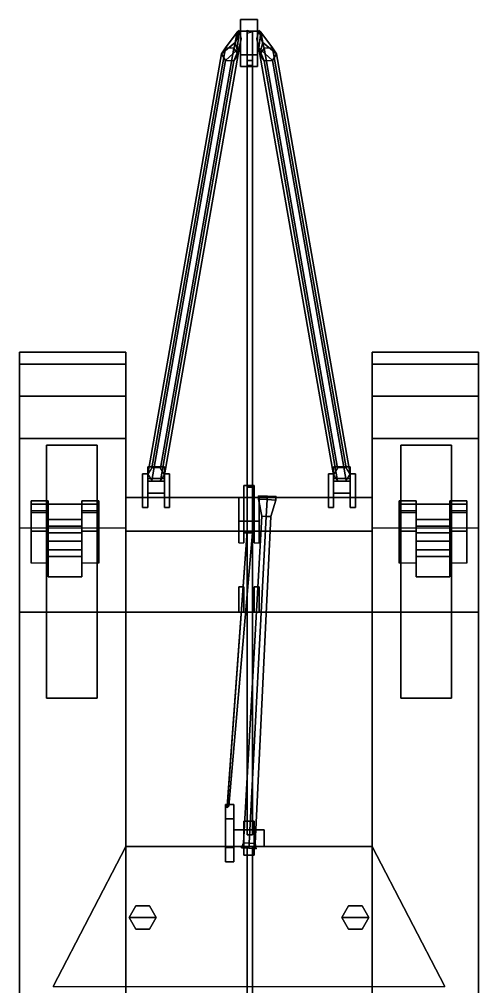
# Model space of a CAD drawing. Extents: x -1.7 to 1.7, y -4.5 to 5.5.
# Drawn here: x -1.36 to 1.36, y -0.2 to 5.53 of the extents above; entities that cross this region are included whole.
import ezdxf

# ---------------------------------------------------------------- set-up
doc = ezdxf.new("R2010")
doc.units = 0
doc.layers.get('0').update_dxf_attribs({"linetype": 'CONTINUOUS'})
for name, color, linetype in [('ARV_HULL_ADDONS', 3, 'CONTINUOUS'), ('BOGIE_HOLDER', 2, 'CONTINUOUS'), ('BOGIE_LEVER', 3, 'CONTINUOUS'), ('CABLE', 34, 'CONTINUOUS'), ('CRANE', 2, 'CONTINUOUS'), ('SHIELD', 6, 'CONTINUOUS'), ('SIDES', 5, 'CONTINUOUS')]:
    doc.layers.add(name, color=color, linetype=linetype)

msp = doc.modelspace()

# ---------------------------------------------------------------- linework, layer by layer
for points in [[(-0.6, 2.84, 0.77), (-0.6, 2.64, 0.72), (-0.63, 2.64, 0.72), (-0.63, 2.84, 0.77)], [(-0.63, 2.84, 0.77), (-0.63, 2.64, 0.72), (-0.63, 2.64, 0.85), (-0.63, 2.84, 0.91)], [(-0.6, 2.84, 0.91), (-0.6, 2.84, 0.77), (-0.63, 2.84, 0.77), (-0.63, 2.84, 0.91)], [(-0.63, 2.84, 0.91), (-0.63, 2.64, 0.85), (-0.6, 2.64, 0.85), (-0.6, 2.84, 0.91)], [(-0.6, 2.64, 0.85), (-0.6, 2.64, 0.72), (-0.6, 2.84, 0.77), (-0.6, 2.84, 0.91)], [(-0.5, 2.84, 0.77), (-0.5, 2.64, 0.72), (-0.5, 2.64, 0.85), (-0.5, 2.84, 0.91)], [(-0.47, 2.84, 0.77), (-0.47, 2.64, 0.72), (-0.5, 2.64, 0.72), (-0.5, 2.84, 0.77)], [(-0.47, 2.84, 0.91), (-0.47, 2.84, 0.77), (-0.5, 2.84, 0.77), (-0.5, 2.84, 0.91)], [(-0.5, 2.84, 0.91), (-0.5, 2.64, 0.85), (-0.47, 2.64, 0.85), (-0.47, 2.84, 0.91)], [(-0.47, 2.64, 0.85), (-0.47, 2.64, 0.72), (-0.47, 2.84, 0.77), (-0.47, 2.84, 0.91)], [(0.5, 2.84, 0.91), (0.5, 2.84, 0.77), (0.47, 2.84, 0.77), (0.47, 2.84, 0.91)], [(0.47, 2.84, 0.77), (0.47, 2.64, 0.72), (0.47, 2.64, 0.85), (0.47, 2.84, 0.91)], [(0.5, 2.84, 0.77), (0.5, 2.64, 0.72), (0.47, 2.64, 0.72), (0.47, 2.84, 0.77)], [(0.47, 2.84, 0.91), (0.47, 2.64, 0.85), (0.5, 2.64, 0.85), (0.5, 2.84, 0.91)], [(0.5, 2.64, 0.85), (0.5, 2.64, 0.72), (0.5, 2.84, 0.77), (0.5, 2.84, 0.91)], [(0.6, 2.84, 0.77), (0.6, 2.64, 0.72), (0.6, 2.64, 0.85), (0.6, 2.84, 0.91)], [(0.63, 2.84, 0.91), (0.63, 2.84, 0.77), (0.6, 2.84, 0.77), (0.6, 2.84, 0.91)], [(0.6, 2.84, 0.91), (0.6, 2.64, 0.85), (0.63, 2.64, 0.85), (0.63, 2.84, 0.91)], [(0.63, 2.84, 0.77), (0.63, 2.64, 0.72), (0.6, 2.64, 0.72), (0.6, 2.84, 0.77)], [(0.63, 2.64, 0.85), (0.63, 2.64, 0.72), (0.63, 2.84, 0.77), (0.63, 2.84, 0.91)], [(0.03, 2.7, 1.3512), (0.03, 2.77, 1.23), (-0.03, 2.77, 1.23), (-0.03, 2.7, 1.3512)], [(0.03, 2.77, 1.23), (0.03, 2.7, 1.1088), (-0.03, 2.7, 1.1088), (-0.03, 2.77, 1.23)], [(-0.03, 2.56, 1.3512), (-0.03, 2.7, 1.3512), (-0.03, 2.77, 1.23), (-0.03, 2.49, 1.23)], [(-0.03, 2.49, 1.23), (-0.03, 2.77, 1.23), (-0.03, 2.7, 1.1088), (-0.03, 2.56, 1.1088)], [(0.03, 2.56, 1.1088), (0.03, 2.7, 1.1088), (0.03, 2.77, 1.23), (0.03, 2.7, 1.3512)], [(-0.73, 2.5, 0.47), (-0.73, -2.77, 0.47), (-0.73, -3.39, 0.82), (-0.73, 2.7, 0.82)], [(0.73, 2.7, 0.82), (0.73, 2.5, 0.47), (-0.73, 2.5, 0.47), (-0.73, 2.7, 0.82)], [(0.73, 2.02, 1.15), (0.73, 2.7, 0.82), (-0.73, 2.7, 0.82), (-0.73, 2.02, 1.15)], [(-0.73, 2.7, 0.82), (-0.73, -3.39, 0.82), (-0.73, -3.39, 1.15), (-0.73, 2.02, 1.15)], [(-0.06, 2.7, 1.29), (-0.06, 2.7, 0.82), (-0.06, 2.43, 0.95), (-0.06, 2.56, 1.29)], [(-0.03, 2.56, 1.29), (-0.03, 2.7, 1.29), (-0.06, 2.7, 1.29), (-0.06, 2.56, 1.29)], [(-0.03, 2.7, 1.29), (-0.03, 2.7, 0.82), (-0.06, 2.7, 0.82), (-0.06, 2.7, 1.29)], [(-0.03, 2.43, 0.95), (-0.03, 2.7, 0.82), (-0.03, 2.7, 1.29), (-0.03, 2.56, 1.29)], [(0.03, 2.56, 1.3512), (0.03, 2.7, 1.3512), (-0.03, 2.7, 1.3512), (-0.03, 2.56, 1.3512)], [(0.03, 2.7, 1.1088), (0.03, 2.56, 1.1088), (-0.03, 2.56, 1.1088), (-0.03, 2.7, 1.1088)], [(0.06, 2.56, 1.29), (0.06, 2.7, 1.29), (0.03, 2.7, 1.29), (0.03, 2.56, 1.29)], [(0.03, 2.7, 1.29), (0.03, 2.7, 0.82), (0.03, 2.43, 0.95), (0.03, 2.56, 1.29)], [(0.06, 2.7, 1.29), (0.06, 2.7, 0.82), (0.03, 2.7, 0.82), (0.03, 2.7, 1.29)], [(0.03, 2.49, 1.23), (0.03, 2.56, 1.1088), (0.03, 2.7, 1.3512), (0.03, 2.56, 1.3512)], [(0.06, 2.43, 0.95), (0.06, 2.7, 0.82), (0.06, 2.7, 1.29), (0.06, 2.56, 1.29)], [(0.73, -3.39, 0.82), (0.73, -2.77, 0.47), (0.73, 2.5, 0.47), (0.73, 2.7, 0.82)], [(0.73, -3.39, 1.15), (0.73, -3.39, 0.82), (0.73, 2.7, 0.82), (0.73, 2.02, 1.15)], [(-0.06, 2.56, 1.29), (-0.06, 2.43, 0.95), (-0.03, 2.43, 0.95), (-0.03, 2.56, 1.29)], [(0.03, 2.49, 1.23), (0.03, 2.56, 1.3512), (-0.03, 2.56, 1.3512), (-0.03, 2.49, 1.23)], [(0.03, 2.56, 1.1088), (0.03, 2.49, 1.23), (-0.03, 2.49, 1.23), (-0.03, 2.56, 1.1088)], [(0.03, 2.56, 1.29), (0.03, 2.43, 0.95), (0.06, 2.43, 0.95), (0.06, 2.56, 1.29)], [(0.73, 2.5, 0.47), (0.73, -2.77, 0.47), (-0.73, -2.77, 0.47), (-0.73, 2.5, 0.47)], [(-0.03, 2.17, 1.29), (-0.03, 2.02, 1.24), (-0.06, 2.02, 1.24), (-0.06, 2.17, 1.29)], [(-0.03, 2.17, 1.39), (-0.03, 2.17, 1.29), (-0.06, 2.17, 1.29), (-0.06, 2.17, 1.39)], [(-0.06, 2.17, 1.39), (-0.06, 2.02, 1.42), (-0.03, 2.02, 1.42), (-0.03, 2.17, 1.39)], [(-0.06, 2.17, 1.29), (-0.06, 2.02, 1.24), (-0.06, 2.02, 1.42), (-0.06, 2.17, 1.39)], [(-0.03, 2.02, 1.42), (-0.03, 2.02, 1.24), (-0.03, 2.17, 1.29), (-0.03, 2.17, 1.39)], [(0.06, 2.17, 1.29), (0.06, 2.02, 1.24), (0.03, 2.02, 1.24), (0.03, 2.17, 1.29)], [(0.06, 2.17, 1.39), (0.06, 2.17, 1.29), (0.03, 2.17, 1.29), (0.03, 2.17, 1.39)], [(0.03, 2.17, 1.29), (0.03, 2.02, 1.24), (0.03, 2.02, 1.42), (0.03, 2.17, 1.39)], [(0.03, 2.17, 1.39), (0.03, 2.02, 1.42), (0.06, 2.02, 1.42), (0.06, 2.17, 1.39)], [(0.06, 2.02, 1.42), (0.06, 2.02, 1.24), (0.06, 2.17, 1.29), (0.06, 2.17, 1.39)], [(0.73, 2.02, 1.51), (0.73, 2.02, 1.15), (-0.73, 2.02, 1.15), (-0.73, 2.02, 1.51)], [(-0.73, 2.02, 1.15), (-0.73, -2.16, 1.15), (-0.73, -2.16, 1.51), (-0.73, 2.02, 1.51)], [(-0.73, 2.02, 1.51), (-0.73, -2.16, 1.51), (0.73, -2.16, 1.51), (0.73, 2.02, 1.51)], [(0.73, -2.16, 1.51), (0.73, -2.16, 1.15), (0.73, 2.02, 1.15), (0.73, 2.02, 1.51)]]:
    msp.add_3dface(points)
at = {"layer": 'ARV_HULL_ADDONS'}
for points in [[(-1.2, 3.01, 1.61), (-1.2, 1.51, 1.61), (-1.2, 1.51, 1.76), (-1.2, 3.01, 1.76)], [(-1.2, 3.01, 1.76), (-1.2, 1.51, 1.76), (-0.9, 1.51, 1.76), (-0.9, 3.01, 1.76)], [(-0.9, 3.01, 1.76), (-0.9, 3.01, 1.61), (-1.2, 3.01, 1.61), (-1.2, 3.01, 1.76)], [(-0.9, 1.51, 1.76), (-0.9, 1.51, 1.61), (-0.9, 3.01, 1.61), (-0.9, 3.01, 1.76)], [(0.9, 3.01, 1.76), (0.9, 1.51, 1.76), (1.2, 1.51, 1.76), (1.2, 3.01, 1.76)], [(1.2, 3.01, 1.76), (1.2, 3.01, 1.61), (0.9, 3.01, 1.61), (0.9, 3.01, 1.76)], [(0.9, 3.01, 1.61), (0.9, 1.51, 1.61), (0.9, 1.51, 1.76), (0.9, 3.01, 1.76)], [(1.2, 1.51, 1.76), (1.2, 1.51, 1.61), (1.2, 3.01, 1.61), (1.2, 3.01, 1.76)], [(0.1089, 2.7071, 1.91), (0.057, 2.7099, 1.88), (0.0559, 2.6899, 1.88), (0.1078, 2.6872, 1.91)], [(0.057, 2.7099, 1.88), (0.057, 2.7099, 1.82), (0.0559, 2.6899, 1.82), (0.0559, 2.6899, 1.88)], [(0.057, 2.7099, 1.82), (0.1089, 2.7071, 1.79), (0.1078, 2.6872, 1.79), (0.0559, 2.6899, 1.82)], [(0.057, 2.7099, 1.82), (0.057, 2.7099, 1.88), (0.0559, 2.6899, 1.88), (0.0559, 2.6899, 1.82)], [(0.1089, 2.7071, 1.79), (0.057, 2.7099, 1.82), (0.0559, 2.6899, 1.82), (0.1078, 2.6872, 1.79)], [(0.057, 2.7099, 1.88), (0.1089, 2.7071, 1.91), (0.1078, 2.6872, 1.91), (0.0559, 2.6899, 1.88)], [(0.1607, 2.7044, 1.88), (0.1089, 2.7071, 1.91), (0.1078, 2.6872, 1.91), (0.1597, 2.6845, 1.88)], [(0.1089, 2.7071, 1.79), (0.1607, 2.7044, 1.82), (0.1597, 2.6845, 1.82), (0.1078, 2.6872, 1.79)], [(0.1607, 2.7044, 1.82), (0.1089, 2.7071, 1.79), (0.1078, 2.6872, 1.79), (0.1597, 2.6845, 1.82)], [(0.1089, 2.7071, 1.91), (0.1607, 2.7044, 1.88), (0.1597, 2.6845, 1.88), (0.1078, 2.6872, 1.91)], [(0.1607, 2.7044, 1.82), (0.1607, 2.7044, 1.88), (0.1597, 2.6845, 1.88), (0.1597, 2.6845, 1.82)], [(0.1607, 2.7044, 1.88), (0.1607, 2.7044, 1.82), (0.1597, 2.6845, 1.82), (0.1597, 2.6845, 1.88)], [(0.1026, 2.5873, 1.82), (0.0766, 2.5887, 1.835), (0.0559, 2.6899, 1.82), (0.1078, 2.6872, 1.79)], [(0.0766, 2.5887, 1.865), (0.1026, 2.5873, 1.88), (0.1078, 2.6872, 1.91), (0.0559, 2.6899, 1.88)], [(0.1026, 2.5873, 1.88), (0.0766, 2.5887, 1.865), (0.0559, 2.6899, 1.88), (0.1078, 2.6872, 1.91)], [(0.0766, 2.5887, 1.835), (0.1026, 2.5873, 1.82), (0.1078, 2.6872, 1.79), (0.0559, 2.6899, 1.82)], [(0.1285, 2.586, 1.835), (0.1026, 2.5873, 1.82), (0.1078, 2.6872, 1.79), (0.1597, 2.6845, 1.82)], [(0.1026, 2.5873, 1.88), (0.1285, 2.586, 1.865), (0.1597, 2.6845, 1.88), (0.1078, 2.6872, 1.91)], [(0.1285, 2.586, 1.865), (0.1026, 2.5873, 1.88), (0.1078, 2.6872, 1.91), (0.1597, 2.6845, 1.88)], [(0.1026, 2.5873, 1.82), (0.1285, 2.586, 1.835), (0.1597, 2.6845, 1.82), (0.1078, 2.6872, 1.79)], [(0.001, 0.65, 1.81), (-0.0335, 0.6518, 1.83), (0.0766, 2.5887, 1.835), (0.1026, 2.5873, 1.82)], [(-0.0335, 0.6518, 1.83), (-0.0335, 0.6518, 1.87), (0.0766, 2.5887, 1.865), (0.0766, 2.5887, 1.835)], [(-0.0335, 0.6518, 1.87), (0.001, 0.65, 1.89), (0.1026, 2.5873, 1.88), (0.0766, 2.5887, 1.865)], [(0.0356, 0.6482, 1.83), (0.001, 0.65, 1.81), (0.1026, 2.5873, 1.82), (0.1285, 2.586, 1.835)], [(0.001, 0.65, 1.89), (0.0356, 0.6482, 1.87), (0.1285, 2.586, 1.865), (0.1026, 2.5873, 1.88)], [(0.0356, 0.6482, 1.87), (0.0356, 0.6482, 1.83), (0.1285, 2.586, 1.835), (0.1285, 2.586, 1.865)], [(0.0766, 2.5887, 1.865), (0.1026, 2.5873, 1.88), (0.1285, 2.586, 1.865), (0.0766, 2.5887, 1.835)], [(0.0766, 2.5887, 1.835), (0.1285, 2.586, 1.865), (0.1285, 2.586, 1.835), (0.1026, 2.5873, 1.82)], [(-1.2, 1.51, 1.76), (-1.2, 1.51, 1.61), (-0.9, 1.51, 1.61), (-0.9, 1.51, 1.76)], [(0.9, 1.51, 1.76), (0.9, 1.51, 1.61), (1.2, 1.51, 1.61), (1.2, 1.51, 1.76)], [(-0.09, 0.795, 2.4472), (-0.09, 0.88, 2.3), (-0.14, 0.88, 2.3), (-0.14, 0.795, 2.4472)], [(-0.09, 0.88, 2.3), (-0.09, 0.795, 2.1528), (-0.14, 0.795, 2.1528), (-0.14, 0.88, 2.3)], [(-0.14, 0.625, 2.4472), (-0.14, 0.795, 2.4472), (-0.14, 0.88, 2.3), (-0.14, 0.54, 2.3)], [(-0.14, 0.54, 2.3), (-0.14, 0.88, 2.3), (-0.14, 0.795, 2.1528), (-0.14, 0.625, 2.1528)], [(-0.09, 0.54, 2.3), (-0.09, 0.88, 2.3), (-0.09, 0.795, 2.4472), (-0.09, 0.625, 2.4472)], [(-0.09, 0.625, 2.1528), (-0.09, 0.795, 2.1528), (-0.09, 0.88, 2.3), (-0.09, 0.54, 2.3)], [(-0.09, 0.625, 2.4472), (-0.09, 0.795, 2.4472), (-0.14, 0.795, 2.4472), (-0.14, 0.625, 2.4472)], [(-0.09, 0.795, 2.1528), (-0.09, 0.625, 2.1528), (-0.14, 0.625, 2.1528), (-0.14, 0.795, 2.1528)], [(0.03, 0.73, 2.4866), (0.03, 0.78, 2.4), (-0.03, 0.78, 2.4), (-0.03, 0.73, 2.4866)], [(0.03, 0.78, 2.4), (0.03, 0.73, 2.3134), (-0.03, 0.73, 2.3134), (-0.03, 0.78, 2.4)], [(-0.03, 0.63, 2.4866), (-0.03, 0.73, 2.4866), (-0.03, 0.78, 2.4), (-0.03, 0.58, 2.4)], [(-0.03, 0.58, 2.4), (-0.03, 0.78, 2.4), (-0.03, 0.73, 2.3134), (-0.03, 0.63, 2.3134)], [(0.03, 0.58, 2.4), (0.03, 0.78, 2.4), (0.03, 0.73, 2.4866), (0.03, 0.63, 2.4866)], [(0.03, 0.63, 2.3134), (0.03, 0.73, 2.3134), (0.03, 0.78, 2.4), (0.03, 0.58, 2.4)], [(-0.03, 0.73, 2.44), (-0.03, 0.73, 2.15), (-0.09, 0.73, 2.22), (-0.09, 0.73, 2.44)], [(-0.09, 0.73, 2.22), (-0.09, 0.63, 2.22), (-0.09, 0.63, 2.44), (-0.09, 0.73, 2.44)], [(-0.03, 0.73, 2.15), (-0.03, 0.63, 2.15), (-0.09, 0.63, 2.22), (-0.09, 0.73, 2.22)], [(-0.09, 0.73, 2.44), (-0.09, 0.63, 2.44), (-0.03, 0.63, 2.44), (-0.03, 0.73, 2.44)], [(-0.03, 0.73, 2.11), (-0.03, 0.63, 1.96), (-0.03, 0.63, 2.15), (-0.03, 0.73, 2.15)], [(-0.03, 0.73, 2.26), (-0.03, 0.63, 2.26), (0.03, 0.63, 2.26), (0.03, 0.73, 2.26)], [(0.03, 0.73, 2.26), (0.03, 0.73, 2.11), (-0.03, 0.73, 2.11), (-0.03, 0.73, 2.26)], [(0.03, 0.73, 2.11), (0.03, 0.63, 1.96), (-0.03, 0.63, 1.96), (-0.03, 0.73, 2.11)], [(-0.03, 0.63, 2.44), (-0.03, 0.63, 2.26), (-0.03, 0.73, 2.26), (-0.03, 0.73, 2.44)], [(0.03, 0.63, 2.4866), (0.03, 0.73, 2.4866), (-0.03, 0.73, 2.4866), (-0.03, 0.63, 2.4866)], [(0.03, 0.73, 2.3134), (0.03, 0.63, 2.3134), (-0.03, 0.63, 2.3134), (-0.03, 0.73, 2.3134)], [(0.03, 0.63, 2.15), (0.03, 0.63, 1.96), (0.03, 0.73, 2.11), (0.03, 0.73, 2.15)], [(0.09, 0.73, 2.44), (0.09, 0.73, 2.22), (0.03, 0.73, 2.15), (0.03, 0.73, 2.44)], [(0.03, 0.73, 2.26), (0.03, 0.63, 2.26), (0.03, 0.63, 2.44), (0.03, 0.73, 2.44)], [(0.09, 0.73, 2.22), (0.09, 0.63, 2.22), (0.03, 0.63, 2.15), (0.03, 0.73, 2.15)], [(0.03, 0.73, 2.44), (0.03, 0.63, 2.44), (0.09, 0.63, 2.44), (0.09, 0.73, 2.44)], [(0.09, 0.63, 2.44), (0.09, 0.63, 2.22), (0.09, 0.73, 2.22), (0.09, 0.73, 2.44)], [(-0.0005, 0.62, 1.8), (-0.0438, 0.6223, 1.825), (-0.0335, 0.6518, 1.83), (0.001, 0.65, 1.81)], [(-0.0438, 0.6223, 1.825), (-0.0438, 0.6223, 1.875), (-0.0335, 0.6518, 1.87), (-0.0335, 0.6518, 1.83)], [(-0.0438, 0.6223, 1.875), (-0.0005, 0.62, 1.9), (0.001, 0.65, 1.89), (-0.0335, 0.6518, 1.87)], [(0.0427, 0.6177, 1.825), (-0.0005, 0.62, 1.8), (0.001, 0.65, 1.81), (0.0356, 0.6482, 1.83)], [(-0.0005, 0.62, 1.9), (0.0427, 0.6177, 1.875), (0.0356, 0.6482, 1.87), (0.001, 0.65, 1.89)], [(0.0427, 0.6177, 1.875), (0.0427, 0.6177, 1.825), (0.0356, 0.6482, 1.83), (0.0356, 0.6482, 1.87)], [(-0.73, 0.63, 1.51), (-1.16, -0.2, 1.51), (-1.16, -0.2, 2.2), (-0.73, 0.63, 2.11)], [(-0.73, 0.63, 2.11), (-1.16, -0.2, 2.2), (1.16, -0.2, 2.2), (0.73, 0.63, 2.11)], [(0.73, 0.63, 2.11), (0.73, 0.63, 1.51), (-0.73, 0.63, 1.51), (-0.73, 0.63, 2.11)], [(-0.09, 0.54, 2.3), (-0.09, 0.625, 2.4472), (-0.14, 0.625, 2.4472), (-0.14, 0.54, 2.3)], [(-0.09, 0.625, 2.1528), (-0.09, 0.54, 2.3), (-0.14, 0.54, 2.3), (-0.14, 0.625, 2.1528)], [(-0.09, 0.63, 2.44), (-0.09, 0.63, 2.22), (-0.03, 0.63, 2.15), (-0.03, 0.63, 2.44)], [(-0.03, 0.63, 2.26), (-0.03, 0.63, 2.11), (0.03, 0.63, 2.11), (0.03, 0.63, 2.26)], [(0.03, 0.58, 2.4), (0.03, 0.63, 2.4866), (-0.03, 0.63, 2.4866), (-0.03, 0.58, 2.4)], [(0.03, 0.63, 2.3134), (0.03, 0.58, 2.4), (-0.03, 0.58, 2.4), (-0.03, 0.63, 2.3134)], [(0.03, 0.63, 2.44), (0.03, 0.63, 2.15), (0.09, 0.63, 2.22), (0.09, 0.63, 2.44)], [(1.16, -0.2, 2.2), (1.16, -0.2, 1.51), (0.73, 0.63, 1.51), (0.73, 0.63, 2.11)], [(-0.59, 0.2793, 2.24), (-0.67, 0.2793, 2.24), (-0.71, 0.21, 2.24), (-0.55, 0.21, 2.24)], [(-0.67, 0.2793, 2.14), (-0.71, 0.21, 2.15), (-0.71, 0.21, 2.24), (-0.67, 0.2793, 2.24)], [(-0.59, 0.2793, 2.14), (-0.67, 0.2793, 2.14), (-0.67, 0.2793, 2.24), (-0.59, 0.2793, 2.24)], [(-0.55, 0.21, 2.15), (-0.59, 0.2793, 2.14), (-0.59, 0.2793, 2.24), (-0.55, 0.21, 2.24)], [(0.59, 0.2793, 2.14), (0.55, 0.21, 2.15), (0.55, 0.21, 2.24), (0.59, 0.2793, 2.24)], [(0.67, 0.2793, 2.24), (0.59, 0.2793, 2.24), (0.55, 0.21, 2.24), (0.71, 0.21, 2.24)], [(0.67, 0.2793, 2.14), (0.59, 0.2793, 2.14), (0.59, 0.2793, 2.24), (0.67, 0.2793, 2.24)], [(0.71, 0.21, 2.15), (0.67, 0.2793, 2.14), (0.67, 0.2793, 2.24), (0.71, 0.21, 2.24)], [(-0.55, 0.21, 2.24), (-0.71, 0.21, 2.24), (-0.67, 0.1407, 2.24), (-0.59, 0.1407, 2.24)], [(-0.71, 0.21, 2.15), (-0.67, 0.1407, 2.16), (-0.67, 0.1407, 2.24), (-0.71, 0.21, 2.24)], [(-0.59, 0.1407, 2.16), (-0.55, 0.21, 2.15), (-0.55, 0.21, 2.24), (-0.59, 0.1407, 2.24)], [(0.55, 0.21, 2.15), (0.59, 0.1407, 2.16), (0.59, 0.1407, 2.24), (0.55, 0.21, 2.24)], [(0.71, 0.21, 2.24), (0.55, 0.21, 2.24), (0.59, 0.1407, 2.24), (0.67, 0.1407, 2.24)], [(0.67, 0.1407, 2.16), (0.71, 0.21, 2.15), (0.71, 0.21, 2.24), (0.67, 0.1407, 2.24)], [(-0.67, 0.1407, 2.16), (-0.59, 0.1407, 2.16), (-0.59, 0.1407, 2.24), (-0.67, 0.1407, 2.24)], [(0.59, 0.1407, 2.16), (0.67, 0.1407, 2.16), (0.67, 0.1407, 2.24), (0.59, 0.1407, 2.24)]]:
    msp.add_3dface(points, dxfattribs=at)
at = {"layer": 'BOGIE_HOLDER'}
for points in [[(-1.19, 2.61, 0.67), (-1.19, 2.68, 0.58), (-1.29, 2.68, 0.58), (-1.29, 2.61, 0.67)], [(-1.29, 2.68, 0.58), (-1.29, 2.5, 0.58), (-1.29, 2.31, 0.67), (-1.29, 2.61, 0.67)], [(-1.29, 2.66, 0.52), (-1.29, 2.62, 0.52), (-1.29, 2.5, 0.58), (-1.29, 2.68, 0.58)], [(-1.19, 2.68, 0.58), (-1.19, 2.66, 0.52), (-1.29, 2.66, 0.52), (-1.29, 2.68, 0.58)], [(-1.19, 2.66, 0.52), (-1.19, 2.62, 0.52), (-1.29, 2.62, 0.52), (-1.29, 2.66, 0.52)], [(-1.19, 2.31, 0.67), (-1.19, 2.5, 0.58), (-1.19, 2.68, 0.58), (-1.19, 2.61, 0.67)], [(-1.19, 2.5, 0.58), (-1.19, 2.62, 0.52), (-1.19, 2.66, 0.52), (-1.19, 2.68, 0.58)], [(-0.99, 2.68, 0.58), (-0.99, 2.5, 0.58), (-0.99, 2.31, 0.67), (-0.99, 2.61, 0.67)], [(-0.89, 2.61, 0.67), (-0.89, 2.68, 0.58), (-0.99, 2.68, 0.58), (-0.99, 2.61, 0.67)], [(-0.99, 2.66, 0.52), (-0.99, 2.62, 0.52), (-0.99, 2.5, 0.58), (-0.99, 2.68, 0.58)], [(-0.89, 2.68, 0.58), (-0.89, 2.66, 0.52), (-0.99, 2.66, 0.52), (-0.99, 2.68, 0.58)], [(-0.89, 2.66, 0.52), (-0.89, 2.62, 0.52), (-0.99, 2.62, 0.52), (-0.99, 2.66, 0.52)], [(-0.89, 2.31, 0.67), (-0.89, 2.5, 0.58), (-0.89, 2.68, 0.58), (-0.89, 2.61, 0.67)], [(-0.89, 2.5, 0.58), (-0.89, 2.62, 0.52), (-0.89, 2.66, 0.52), (-0.89, 2.68, 0.58)], [(0.89, 2.68, 0.58), (0.89, 2.5, 0.58), (0.89, 2.31, 0.67), (0.89, 2.61, 0.67)], [(0.99, 2.61, 0.67), (0.99, 2.68, 0.58), (0.89, 2.68, 0.58), (0.89, 2.61, 0.67)], [(0.89, 2.66, 0.52), (0.89, 2.62, 0.52), (0.89, 2.5, 0.58), (0.89, 2.68, 0.58)], [(0.99, 2.68, 0.58), (0.99, 2.66, 0.52), (0.89, 2.66, 0.52), (0.89, 2.68, 0.58)], [(0.99, 2.66, 0.52), (0.99, 2.62, 0.52), (0.89, 2.62, 0.52), (0.89, 2.66, 0.52)], [(0.99, 2.31, 0.67), (0.99, 2.5, 0.58), (0.99, 2.68, 0.58), (0.99, 2.61, 0.67)], [(0.99, 2.5, 0.58), (0.99, 2.62, 0.52), (0.99, 2.66, 0.52), (0.99, 2.68, 0.58)], [(1.29, 2.61, 0.67), (1.29, 2.68, 0.58), (1.19, 2.68, 0.58), (1.19, 2.61, 0.67)], [(1.19, 2.68, 0.58), (1.19, 2.5, 0.58), (1.19, 2.31, 0.67), (1.19, 2.61, 0.67)], [(1.19, 2.66, 0.52), (1.19, 2.62, 0.52), (1.19, 2.5, 0.58), (1.19, 2.68, 0.58)], [(1.29, 2.68, 0.58), (1.29, 2.66, 0.52), (1.19, 2.66, 0.52), (1.19, 2.68, 0.58)], [(1.29, 2.66, 0.52), (1.29, 2.62, 0.52), (1.19, 2.62, 0.52), (1.19, 2.66, 0.52)], [(1.29, 2.31, 0.67), (1.29, 2.5, 0.58), (1.29, 2.68, 0.58), (1.29, 2.61, 0.67)], [(1.29, 2.5, 0.58), (1.29, 2.62, 0.52), (1.29, 2.66, 0.52), (1.29, 2.68, 0.58)], [(-1.29, 2.5, 0.58), (-1.29, 2.62, 0.52), (-1.19, 2.62, 0.52), (-1.19, 2.5, 0.58)], [(-0.99, 2.5, 0.58), (-0.99, 2.62, 0.52), (-0.89, 2.62, 0.52), (-0.89, 2.5, 0.58)], [(0.89, 2.5, 0.58), (0.89, 2.62, 0.52), (0.99, 2.62, 0.52), (0.99, 2.5, 0.58)], [(1.19, 2.5, 0.58), (1.19, 2.62, 0.52), (1.29, 2.62, 0.52), (1.29, 2.5, 0.58)], [(-1.19, 2.53, 0.48), (-1.19, 2.35, 0.39), (-1.19, 2.23, 0.53), (-1.19, 2.39, 0.64)], [(-0.99, 2.53, 0.48), (-0.99, 2.35, 0.39), (-1.19, 2.35, 0.39), (-1.19, 2.53, 0.48)], [(-0.99, 2.39, 0.64), (-0.99, 2.53, 0.48), (-1.19, 2.53, 0.48), (-1.19, 2.39, 0.64)], [(-0.99, 2.23, 0.53), (-0.99, 2.35, 0.39), (-0.99, 2.53, 0.48), (-0.99, 2.39, 0.64)], [(0.99, 2.53, 0.48), (0.99, 2.35, 0.39), (0.99, 2.23, 0.53), (0.99, 2.39, 0.64)], [(1.19, 2.53, 0.48), (1.19, 2.35, 0.39), (0.99, 2.35, 0.39), (0.99, 2.53, 0.48)], [(1.19, 2.39, 0.64), (1.19, 2.53, 0.48), (0.99, 2.53, 0.48), (0.99, 2.39, 0.64)], [(1.19, 2.23, 0.53), (1.19, 2.35, 0.39), (1.19, 2.53, 0.48), (1.19, 2.39, 0.64)], [(-1.29, 2.31, 0.67), (-1.29, 2.5, 0.58), (-1.19, 2.5, 0.58), (-1.19, 2.31, 0.67)], [(-0.99, 2.31, 0.67), (-0.99, 2.5, 0.58), (-0.89, 2.5, 0.58), (-0.89, 2.31, 0.67)], [(0.89, 2.31, 0.67), (0.89, 2.5, 0.58), (0.99, 2.5, 0.58), (0.99, 2.31, 0.67)], [(1.19, 2.31, 0.67), (1.19, 2.5, 0.58), (1.29, 2.5, 0.58), (1.29, 2.31, 0.67)], [(-1.19, 2.39, 0.64), (-1.19, 2.23, 0.53), (-0.99, 2.23, 0.53), (-0.99, 2.39, 0.64)], [(0.99, 2.39, 0.64), (0.99, 2.23, 0.53), (1.19, 2.23, 0.53), (1.19, 2.39, 0.64)], [(-1.19, 2.23, 0.53), (-1.19, 2.35, 0.39), (-0.99, 2.35, 0.39), (-0.99, 2.23, 0.53)], [(0.99, 2.23, 0.53), (0.99, 2.35, 0.39), (1.19, 2.35, 0.39), (1.19, 2.23, 0.53)]]:
    msp.add_3dface(points, dxfattribs=at)
at = {"layer": 'BOGIE_LEVER'}
for points in [[(-1.19, 2.66, 0.6), (-1.19, 2.49, 0.29), (-1.19, 2.44, 0.38), (-1.19, 2.57, 0.58)], [(-0.99, 2.57, 0.58), (-0.99, 2.66, 0.6), (-1.19, 2.66, 0.6), (-1.19, 2.57, 0.58)], [(-0.99, 2.66, 0.6), (-0.99, 2.49, 0.29), (-1.19, 2.49, 0.29), (-1.19, 2.66, 0.6)], [(-0.99, 2.44, 0.38), (-0.99, 2.49, 0.29), (-0.99, 2.66, 0.6), (-0.99, 2.57, 0.58)], [(0.99, 2.66, 0.6), (0.99, 2.49, 0.29), (0.99, 2.44, 0.38), (0.99, 2.57, 0.58)], [(1.19, 2.57, 0.58), (1.19, 2.66, 0.6), (0.99, 2.66, 0.6), (0.99, 2.57, 0.58)], [(1.19, 2.66, 0.6), (1.19, 2.49, 0.29), (0.99, 2.49, 0.29), (0.99, 2.66, 0.6)], [(1.19, 2.44, 0.38), (1.19, 2.49, 0.29), (1.19, 2.66, 0.6), (1.19, 2.57, 0.58)], [(-1.19, 2.57, 0.58), (-1.19, 2.44, 0.38), (-0.99, 2.44, 0.38), (-0.99, 2.57, 0.58)], [(0.99, 2.57, 0.58), (0.99, 2.44, 0.38), (1.19, 2.44, 0.38), (1.19, 2.57, 0.58)], [(-1.19, 2.44, 0.38), (-1.19, 2.49, 0.29), (-0.99, 2.49, 0.29), (-0.99, 2.44, 0.38)], [(0.99, 2.44, 0.38), (0.99, 2.49, 0.29), (1.19, 2.49, 0.29), (1.19, 2.44, 0.38)]]:
    msp.add_3dface(points, dxfattribs=at)
at = {"layer": 'CABLE'}
for points in [[(-0.01, 5.45, 5.19), (-0.01, 5.47, 5.2), (-0.01, 2.7, 0.82), (-0.01, 2.7, 0.84)], [(-0.01, 5.47, 5.2), (0.02, 5.46, 5.19), (0.02, 2.7, 0.83), (-0.01, 2.7, 0.82)], [(0.02, 5.46, 5.19), (-0.01, 5.45, 5.19), (-0.01, 2.7, 0.84), (0.02, 2.7, 0.83)], [(0.02, 5.29, 5.21), (-0.01, 5.29, 5.22), (-0.01, 0.7, 2.33), (0.02, 0.7, 2.32)], [(-0.01, 5.29, 5.22), (-0.01, 5.29, 5.2), (-0.01, 0.7, 2.31), (-0.01, 0.7, 2.33)], [(-0.01, 5.29, 5.2), (0.02, 5.29, 5.21), (0.02, 0.7, 2.32), (-0.01, 0.7, 2.31)], [(0.02, 5.26, 5.31), (-0.01, 5.26, 5.32), (-0.01, 2.76, 1.23), (0.02, 2.76, 1.22)], [(-0.01, 5.26, 5.32), (-0.01, 5.26, 5.3), (-0.01, 2.76, 1.21), (-0.01, 2.76, 1.23)], [(-0.01, 5.26, 5.3), (0.02, 5.26, 5.31), (0.02, 2.76, 1.22), (-0.01, 2.76, 1.21)], [(0.02, 2.49, 1.23), (-0.01, 2.5, 1.24), (-0.13, 0.87, 2.3), (-0.12, 0.87, 2.29)], [(-0.01, 2.5, 1.24), (-0.01, 2.5, 1.22), (-0.13, 0.86, 2.28), (-0.13, 0.87, 2.3)], [(-0.01, 2.5, 1.22), (0.02, 2.49, 1.23), (-0.12, 0.87, 2.29), (-0.13, 0.86, 2.28)], [(0.02, 0.63, 2.32), (-0.01, 0.63, 2.33), (-0.01, -4.15, 2.82), (0.02, -4.15, 2.81)], [(-0.01, 0.63, 2.33), (-0.01, 0.63, 2.31), (-0.01, -4.15, 2.8), (-0.01, -4.15, 2.82)], [(-0.01, 0.63, 2.31), (0.02, 0.63, 2.32), (0.02, -4.15, 2.81), (-0.01, -4.15, 2.8)]]:
    msp.add_3dface(points, dxfattribs=at)
at = {"layer": 'CRANE'}
for points in [[(0.05, 5.4637, 5.4309), (0.05, 5.5337, 5.3097), (-0.05, 5.5337, 5.3097), (-0.05, 5.4637, 5.4309)], [(0.05, 5.5337, 5.3097), (0.05, 5.4637, 5.1884), (-0.05, 5.4637, 5.1884), (-0.05, 5.5337, 5.3097)], [(-0.05, 5.3237, 5.1884), (-0.05, 5.4637, 5.4309), (-0.05, 5.5337, 5.3097), (-0.05, 5.4637, 5.1884)], [(0.05, 5.3237, 5.4309), (0.05, 5.4637, 5.1884), (0.05, 5.5337, 5.3097), (0.05, 5.4637, 5.4309)], [(-0.0819, 5.3958, 5.3134), (-0.0702, 5.4573, 5.2999), (-0.1389, 5.3656, 5.1744), (-0.1638, 5.3291, 5.1979)], [(-0.0702, 5.4573, 5.2999), (-0.0585, 5.4668, 5.3164), (-0.0891, 5.3634, 5.1706), (-0.1389, 5.3656, 5.1744)], [(-0.0585, 5.4668, 5.3164), (-0.0468, 5.4187, 5.353), (-0.0642, 5.3248, 5.1904), (-0.0891, 5.3634, 5.1706)], [(-0.0702, 5.3534, 5.3599), (-0.0585, 5.4668, 5.3164), (-0.0702, 5.4573, 5.2999), (-0.0819, 5.3958, 5.3134)], [(-0.0585, 5.3629, 5.3764), (-0.0468, 5.4187, 5.353), (-0.0585, 5.4668, 5.3164), (-0.0702, 5.3534, 5.3599)], [(0.05, 5.3237, 5.4309), (0.05, 5.4637, 5.4309), (-0.05, 5.4637, 5.4309), (-0.05, 5.3237, 5.4309)], [(0.05, 5.4637, 5.1884), (0.05, 5.3237, 5.1884), (-0.05, 5.3237, 5.1884), (-0.05, 5.4637, 5.1884)], [(-0.05, 5.2537, 5.3097), (-0.05, 5.3237, 5.4309), (-0.05, 5.4637, 5.4309), (-0.05, 5.3237, 5.1884)], [(0.0468, 5.4187, 5.353), (0.0585, 5.4668, 5.3164), (0.0891, 5.3634, 5.1706), (0.0642, 5.3248, 5.1904)], [(0.0585, 5.4668, 5.3164), (0.0468, 5.4187, 5.353), (0.0585, 5.3629, 5.3764), (0.0702, 5.4573, 5.2999)], [(0.05, 5.2537, 5.3097), (0.05, 5.3237, 5.1884), (0.05, 5.4637, 5.1884), (0.05, 5.3237, 5.4309)], [(0.0585, 5.4668, 5.3164), (0.0702, 5.4573, 5.2999), (0.1389, 5.3656, 5.1744), (0.0891, 5.3634, 5.1706)], [(0.0702, 5.4573, 5.2999), (0.0585, 5.3629, 5.3764), (0.0702, 5.3534, 5.3599), (0.0819, 5.3958, 5.3134)], [(0.0702, 5.4573, 5.2999), (0.0819, 5.3958, 5.3134), (0.1638, 5.3291, 5.1979), (0.1389, 5.3656, 5.1744)], [(-0.0702, 5.3534, 5.3599), (-0.0819, 5.3958, 5.3134), (-0.1638, 5.3291, 5.1979), (-0.1389, 5.2906, 5.2177)], [(-0.0468, 5.4187, 5.353), (-0.0585, 5.3629, 5.3764), (-0.0891, 5.2884, 5.2139), (-0.0642, 5.3248, 5.1904)], [(0.0585, 5.3629, 5.3764), (0.0468, 5.4187, 5.353), (0.0642, 5.3248, 5.1904), (0.0891, 5.2884, 5.2139)], [(0.0819, 5.3958, 5.3134), (0.0702, 5.3534, 5.3599), (0.1389, 5.2906, 5.2177), (0.1638, 5.3291, 5.1979)], [(-0.1638, 5.3291, 5.1979), (-0.1389, 5.3656, 5.1744), (-0.5747, 2.8751, 0.8607), (-0.5996, 2.8387, 0.8843)], [(-0.1389, 5.3656, 5.1744), (-0.0891, 5.3634, 5.1706), (-0.5249, 2.8729, 0.857), (-0.5747, 2.8751, 0.8607)], [(-0.0891, 5.3634, 5.1706), (-0.0642, 5.3248, 5.1904), (-0.5, 2.8343, 0.8767), (-0.5249, 2.8729, 0.857)], [(-0.0585, 5.3629, 5.3764), (-0.0702, 5.3534, 5.3599), (-0.1389, 5.2906, 5.2177), (-0.0891, 5.2884, 5.2139)], [(0.0702, 5.3534, 5.3599), (0.0585, 5.3629, 5.3764), (0.0891, 5.2884, 5.2139), (0.1389, 5.2906, 5.2177)], [(0.0642, 5.3248, 5.1904), (0.0891, 5.3634, 5.1706), (0.5249, 2.8729, 0.857), (0.5, 2.8343, 0.8767)], [(0.0891, 5.3634, 5.1706), (0.1389, 5.3656, 5.1744), (0.5747, 2.8751, 0.8607), (0.5249, 2.8729, 0.857)], [(0.1389, 5.3656, 5.1744), (0.1638, 5.3291, 5.1979), (0.5996, 2.8387, 0.8843), (0.5747, 2.8751, 0.8607)], [(-0.1389, 5.2906, 5.2177), (-0.1638, 5.3291, 5.1979), (-0.5996, 2.8387, 0.8843), (-0.5747, 2.8001, 0.904)], [(-0.0891, 5.2884, 5.2139), (-0.1389, 5.2906, 5.2177), (-0.5747, 2.8001, 0.904), (-0.5249, 2.7979, 0.9003)], [(-0.0642, 5.3248, 5.1904), (-0.0891, 5.2884, 5.2139), (-0.5249, 2.7979, 0.9003), (-0.5, 2.8343, 0.8767)], [(0.05, 5.3237, 5.1884), (0.05, 5.2537, 5.3097), (-0.05, 5.2537, 5.3097), (-0.05, 5.3237, 5.1884)], [(0.05, 5.2537, 5.3097), (0.05, 5.3237, 5.4309), (-0.05, 5.3237, 5.4309), (-0.05, 5.2537, 5.3097)], [(0.0891, 5.2884, 5.2139), (0.0642, 5.3248, 5.1904), (0.5, 2.8343, 0.8767), (0.5249, 2.7979, 0.9003)], [(0.1389, 5.2906, 5.2177), (0.0891, 5.2884, 5.2139), (0.5249, 2.7979, 0.9003), (0.5747, 2.8001, 0.904)], [(0.1638, 5.3291, 5.1979), (0.1389, 5.2906, 5.2177), (0.5747, 2.8001, 0.904), (0.5996, 2.8387, 0.8843)], [(-0.6, 2.882, 0.8593), (-0.6, 2.7954, 0.9093), (-0.5, 2.7954, 0.9093), (-0.5, 2.882, 0.8593)], [(-0.6, 2.812, 0.738), (-0.6, 2.7254, 0.788), (-0.6, 2.7954, 0.9093), (-0.6, 2.882, 0.8593)], [(-0.5, 2.882, 0.8593), (-0.5, 2.812, 0.738), (-0.6, 2.812, 0.738), (-0.6, 2.882, 0.8593)], [(-0.5, 2.7954, 0.9093), (-0.5, 2.7254, 0.788), (-0.5, 2.812, 0.738), (-0.5, 2.882, 0.8593)], [(0.5, 2.882, 0.8593), (0.5, 2.812, 0.738), (0.5, 2.7254, 0.788), (0.5, 2.7954, 0.9093)], [(0.6, 2.7954, 0.9093), (0.6, 2.882, 0.8593), (0.5, 2.882, 0.8593), (0.5, 2.7954, 0.9093)], [(0.6, 2.882, 0.8593), (0.6, 2.812, 0.738), (0.5, 2.812, 0.738), (0.5, 2.882, 0.8593)], [(0.6, 2.7254, 0.788), (0.6, 2.812, 0.738), (0.6, 2.882, 0.8593), (0.6, 2.7954, 0.9093)], [(-0.5, 2.812, 0.738), (-0.5, 2.7254, 0.788), (-0.6, 2.7254, 0.788), (-0.6, 2.812, 0.738)], [(0.5, 2.7254, 0.788), (0.5, 2.812, 0.738), (0.6, 2.812, 0.738), (0.6, 2.7254, 0.788)], [(-0.6, 2.7954, 0.9093), (-0.6, 2.7254, 0.788), (-0.5, 2.7254, 0.788), (-0.5, 2.7954, 0.9093)], [(0.5, 2.7954, 0.9093), (0.5, 2.7254, 0.788), (0.6, 2.7254, 0.788), (0.6, 2.7954, 0.9093)]]:
    msp.add_3dface(points, dxfattribs=at)
at = {"layer": 'SHIELD'}
for points in [[(-1.36, 3.05, 0.81), (-1.36, 3.56, 0.81), (-1.36, 3.56, 1.1), (-1.36, 3.05, 1.61)], [(-1.36, 3.56, 0.81), (-1.36, 3.05, 0.81), (-1.36, 3.05, 1.61), (-1.36, 3.56, 1.1)], [(-1.36, 3.56, 1.1), (-1.36, 3.05, 1.61), (-1.36, 3.3, 1.51), (-1.36, 3.49, 1.28)], [(-1.36, 3.05, 1.61), (-1.36, 3.56, 1.1), (-1.36, 3.49, 1.28), (-1.36, 3.3, 1.51)], [(-0.73, 3.56, 0.81), (-0.73, 3.56, 1.1), (-1.36, 3.56, 1.1), (-1.36, 3.56, 0.81)], [(-0.73, 3.56, 1.1), (-0.73, 3.56, 0.81), (-1.36, 3.56, 0.81), (-1.36, 3.56, 1.1)], [(-0.73, 3.56, 1.1), (-0.73, 3.49, 1.28), (-1.36, 3.49, 1.28), (-1.36, 3.56, 1.1)], [(-0.73, 3.49, 1.28), (-0.73, 3.56, 1.1), (-1.36, 3.56, 1.1), (-1.36, 3.49, 1.28)], [(-0.73, 3.56, 0.81), (-0.73, 3.05, 0.81), (-0.73, 3.05, 1.61), (-0.73, 3.56, 1.1)], [(-0.73, 3.05, 0.81), (-0.73, 3.56, 0.81), (-0.73, 3.56, 1.1), (-0.73, 3.05, 1.61)], [(-0.73, 3.05, 1.61), (-0.73, 3.56, 1.1), (-0.73, 3.49, 1.28), (-0.73, 3.3, 1.51)], [(-0.73, 3.56, 1.1), (-0.73, 3.05, 1.61), (-0.73, 3.3, 1.51), (-0.73, 3.49, 1.28)], [(0.73, 3.05, 0.81), (0.73, 3.56, 0.81), (0.73, 3.56, 1.1), (0.73, 3.05, 1.61)], [(0.73, 3.56, 0.81), (0.73, 3.05, 0.81), (0.73, 3.05, 1.61), (0.73, 3.56, 1.1)], [(0.73, 3.56, 1.1), (0.73, 3.05, 1.61), (0.73, 3.3, 1.51), (0.73, 3.49, 1.28)], [(0.73, 3.05, 1.61), (0.73, 3.56, 1.1), (0.73, 3.49, 1.28), (0.73, 3.3, 1.51)], [(1.36, 3.56, 1.1), (1.36, 3.56, 0.81), (0.73, 3.56, 0.81), (0.73, 3.56, 1.1)], [(1.36, 3.56, 0.81), (1.36, 3.56, 1.1), (0.73, 3.56, 1.1), (0.73, 3.56, 0.81)], [(1.36, 3.49, 1.28), (1.36, 3.56, 1.1), (0.73, 3.56, 1.1), (0.73, 3.49, 1.28)], [(1.36, 3.56, 1.1), (1.36, 3.49, 1.28), (0.73, 3.49, 1.28), (0.73, 3.56, 1.1)], [(1.36, 3.56, 0.81), (1.36, 3.05, 0.81), (1.36, 3.05, 1.61), (1.36, 3.56, 1.1)], [(1.36, 3.05, 0.81), (1.36, 3.56, 0.81), (1.36, 3.56, 1.1), (1.36, 3.05, 1.61)], [(1.36, 3.05, 1.61), (1.36, 3.56, 1.1), (1.36, 3.49, 1.28), (1.36, 3.3, 1.51)], [(1.36, 3.56, 1.1), (1.36, 3.05, 1.61), (1.36, 3.3, 1.51), (1.36, 3.49, 1.28)], [(-0.73, 3.49, 1.28), (-0.73, 3.3, 1.51), (-1.36, 3.3, 1.51), (-1.36, 3.49, 1.28)], [(-0.73, 3.3, 1.51), (-0.73, 3.49, 1.28), (-1.36, 3.49, 1.28), (-1.36, 3.3, 1.51)], [(1.36, 3.3, 1.51), (1.36, 3.49, 1.28), (0.73, 3.49, 1.28), (0.73, 3.3, 1.51)], [(1.36, 3.49, 1.28), (1.36, 3.3, 1.51), (0.73, 3.3, 1.51), (0.73, 3.49, 1.28)], [(-0.73, 3.3, 1.51), (-0.73, 3.05, 1.61), (-1.36, 3.05, 1.61), (-1.36, 3.3, 1.51)], [(-0.73, 3.05, 1.61), (-0.73, 3.3, 1.51), (-1.36, 3.3, 1.51), (-1.36, 3.05, 1.61)], [(1.36, 3.05, 1.61), (1.36, 3.3, 1.51), (0.73, 3.3, 1.51), (0.73, 3.05, 1.61)], [(1.36, 3.3, 1.51), (1.36, 3.05, 1.61), (0.73, 3.05, 1.61), (0.73, 3.3, 1.51)], [(-1.36, 2.75, 1.61), (-1.36, 2.75, 0.81), (-1.36, 3.05, 0.81), (-1.36, 3.05, 1.61)], [(-1.36, 2.75, 0.81), (-1.36, 2.75, 1.61), (-1.36, 3.05, 1.61), (-1.36, 3.05, 0.81)], [(-0.73, 3.05, 1.61), (-0.73, -3.22, 1.61), (-1.36, -3.22, 1.61), (-1.36, 3.05, 1.61)], [(-0.73, -3.22, 1.61), (-0.73, 3.05, 1.61), (-1.36, 3.05, 1.61), (-1.36, -3.22, 1.61)], [(-0.73, 3.05, 0.81), (-0.73, 2.02, 0.81), (-0.73, 2.02, 1.61), (-0.73, 3.05, 1.61)], [(-0.73, 2.02, 0.81), (-0.73, 3.05, 0.81), (-0.73, 3.05, 1.61), (-0.73, 2.02, 1.61)], [(0.73, 3.05, 0.81), (0.73, 2.02, 0.81), (0.73, 2.02, 1.61), (0.73, 3.05, 1.61)], [(0.73, 2.02, 0.81), (0.73, 3.05, 0.81), (0.73, 3.05, 1.61), (0.73, 2.02, 1.61)], [(1.36, -3.22, 1.61), (1.36, 3.05, 1.61), (0.73, 3.05, 1.61), (0.73, -3.22, 1.61)], [(1.36, 3.05, 1.61), (1.36, -3.22, 1.61), (0.73, -3.22, 1.61), (0.73, 3.05, 1.61)], [(1.36, 2.75, 0.81), (1.36, 2.75, 1.61), (1.36, 3.05, 1.61), (1.36, 3.05, 0.81)], [(1.36, 2.75, 1.61), (1.36, 2.75, 0.81), (1.36, 3.05, 0.81), (1.36, 3.05, 1.61)], [(-1.36, 2.63, 0.67), (-1.36, 2.63, 1.61), (-1.36, 2.75, 1.61), (-1.36, 2.75, 0.81)], [(-1.36, 2.63, 1.61), (-1.36, 2.63, 0.67), (-1.36, 2.75, 0.81), (-1.36, 2.75, 1.61)], [(1.36, 2.63, 1.61), (1.36, 2.63, 0.67), (1.36, 2.75, 0.81), (1.36, 2.75, 1.61)], [(1.36, 2.63, 0.67), (1.36, 2.63, 1.61), (1.36, 2.75, 1.61), (1.36, 2.75, 0.81)], [(-1.36, 2.63, 0.67), (-1.36, -3.13, 0.67), (-1.36, -3.22, 1.61), (-1.36, 2.63, 1.61)], [(1.36, -3.13, 0.67), (1.36, 2.63, 0.67), (1.36, 2.63, 1.61), (1.36, -3.22, 1.61)], [(-0.73, -3.35, 1.48), (-0.73, 2.02, 1.51), (-0.73, 2.02, 1.61), (-0.73, -3.1, 1.61)], [(0.73, 2.02, 1.51), (0.73, -3.35, 1.48), (0.73, -3.1, 1.61), (0.73, 2.02, 1.61)]]:
    msp.add_3dface(points, dxfattribs=at)
at = {"layer": 'SIDES'}
for points in [[(-0.73, 2.52, 0.82), (-0.73, 2.02, 0.67), (-1.36, 2.02, 0.67), (-1.36, 2.52, 0.82)], [(1.36, 2.52, 0.82), (1.36, 2.02, 0.67), (0.73, 2.02, 0.67), (0.73, 2.52, 0.82)], [(-0.73, 2.02, 0.67), (-0.73, -2.35, 0.67), (-1.36, -2.35, 0.67), (-1.36, 2.02, 0.67)], [(1.36, 2.02, 0.67), (1.36, -2.35, 0.67), (0.73, -2.35, 0.67), (0.73, 2.02, 0.67)]]:
    msp.add_3dface(points, dxfattribs=at)

doc.saveas('drawing.dxf')
